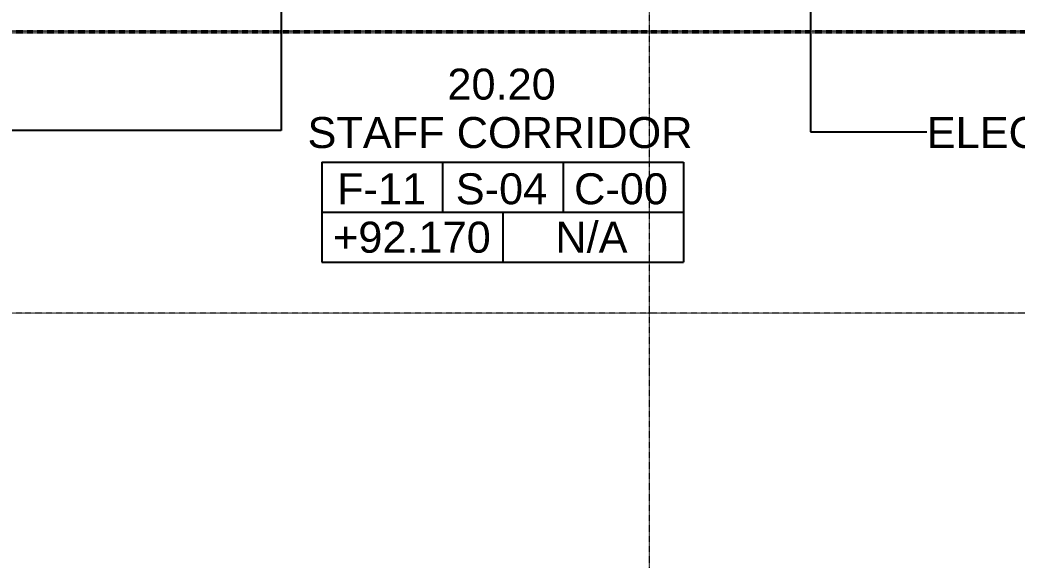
# Model space of a CAD drawing. Header units: millimetres. Extents: x -726012 to -647389, y -20772 to 18805.
# Drawn here: x -682374 to -672727, y -6711 to -1482 of the extents above; entities that cross this region are included whole.
import ezdxf

# ---------------------------------------------------------------- set-up
doc = ezdxf.new("R2010")
doc.units = ezdxf.units.MM
doc.linetypes.add('DPA_Grid _ Level 100', pattern=[10, 5.5, -1.6, 1.3, -1.6])
for name, color, linetype, lineweight in [('A-ROOM-IDEN', 3, 'Continuous', 25), ('A-ROOM-LINE', 3, 'Continuous', 25), ('G-ANNO-SECL', 3, 'Continuous', 9), ('S-GRID', 251, 'Continuous', 9)]:
    doc.layers.add(name, color=color, linetype=linetype, lineweight=lineweight)
doc.styles.add('Arial_2', font='arial.ttf', dxfattribs={"height": 300})

# ---------------------------------------------------------------- blocks, each defined once
blk = doc.blocks.new('DPA_Room Tag Box - Standard-4486259-4233-01 ENLARGED MULTI-PURPOSE LEVEL - REFLECTED CEILING PLAN - SHEET 4')
at = {"layer": 'A-ROOM-LINE'}
for p, q in [((-17.5, -2.936), (-17.5, -12.604)), ((-17.5, -2.936), (17.5, -2.936)), ((-5.833, -2.936), (-5.833, -7.77)), ((5.833, -2.936), (5.833, -7.77)), ((17.5, -2.936), (17.5, -12.604)), ((-17.5, -7.77), (17.5, -7.77)), ((0, -7.77), (0, -12.604)), ((-17.5, -12.604), (17.5, -12.604))]:
    blk.add_line(p, q, dxfattribs=at)
blk = doc.blocks.new('*U1069')
at = {"layer": 'S-GRID', "linetype": 'DPA_Grid _ Level 100'}
for p, q in [((0, -12746.5), (0, 25446.8)), ((24470.7, 3220.4), (-48391.9, 3220.4))]:
    blk.add_line(p, q, dxfattribs=at)

msp = doc.modelspace()

# ---------------------------------------------------------------- linework, layer by layer
at = {"layer": 'A-ROOM-IDEN'}
for p, q in [((-679846.2, 3687.9), (-679846.2, -2553.4)), ((-674726.5, 2956.6), (-674726.5, -2566.1)), ((-679846.2, -2553.4), (-682677.4, -2553.4)), ((-674726.5, -2566.1), (-673601.6, -2566.1))]:
    msp.add_line(p, q, dxfattribs=at)
at = {"layer": 'G-ANNO-SECL', "linetype": 'DPA_Grid _ Level 100', "lineweight": 50}
msp.add_line((-724201, -1598.3), (-650323, -1598.3), dxfattribs=at)

# ---------------------------------------------------------------- block references
msp.add_blockref('*U1069', (-676282.4, -7541.4))
at = {"layer": 'A-ROOM-IDEN', "xscale": 99.99999999999993, "yscale": 99.99999999999993, "zscale": 99.99999999999993}
msp.add_blockref('DPA_Room Tag Box - Standard-4486259-4233-01 ENLARGED MULTI-PURPOSE LEVEL - REFLECTED CEILING PLAN - SHEET 4', (-677703.4, -2566.1), dxfattribs=at)

# ---------------------------------------------------------------- texts
at = {"layer": 'A-ROOM-IDEN', "lineweight": 9, "char_height": 300, "attachment_point": 1, "style": 'Arial_2'}
for s, insert, width in [('20.20', (-678238.5, -1953.5), 1298.734), ('STAFF CORRIDOR', (-679591.9, -2422.3), 4569.619), ('ELECTRICAL SERVICE ROOM', (-673601.6, -2422.3), 7327.424), ('F-11', (-679306, -2966.6), 1058.227), ('S-04', (-678157.8, -2966.6), 1090.295), ('C-00', (-677012.8, -2966.6), 1114.346), ('+92.170', (-679345.1, -3435.3), 1883.966), ('N/A', (-677194.3, -3435.3), 857.806)]:
    msp.add_mtext(s, dxfattribs=dict(at, insert=insert, width=width))

doc.saveas('drawing.dxf')
